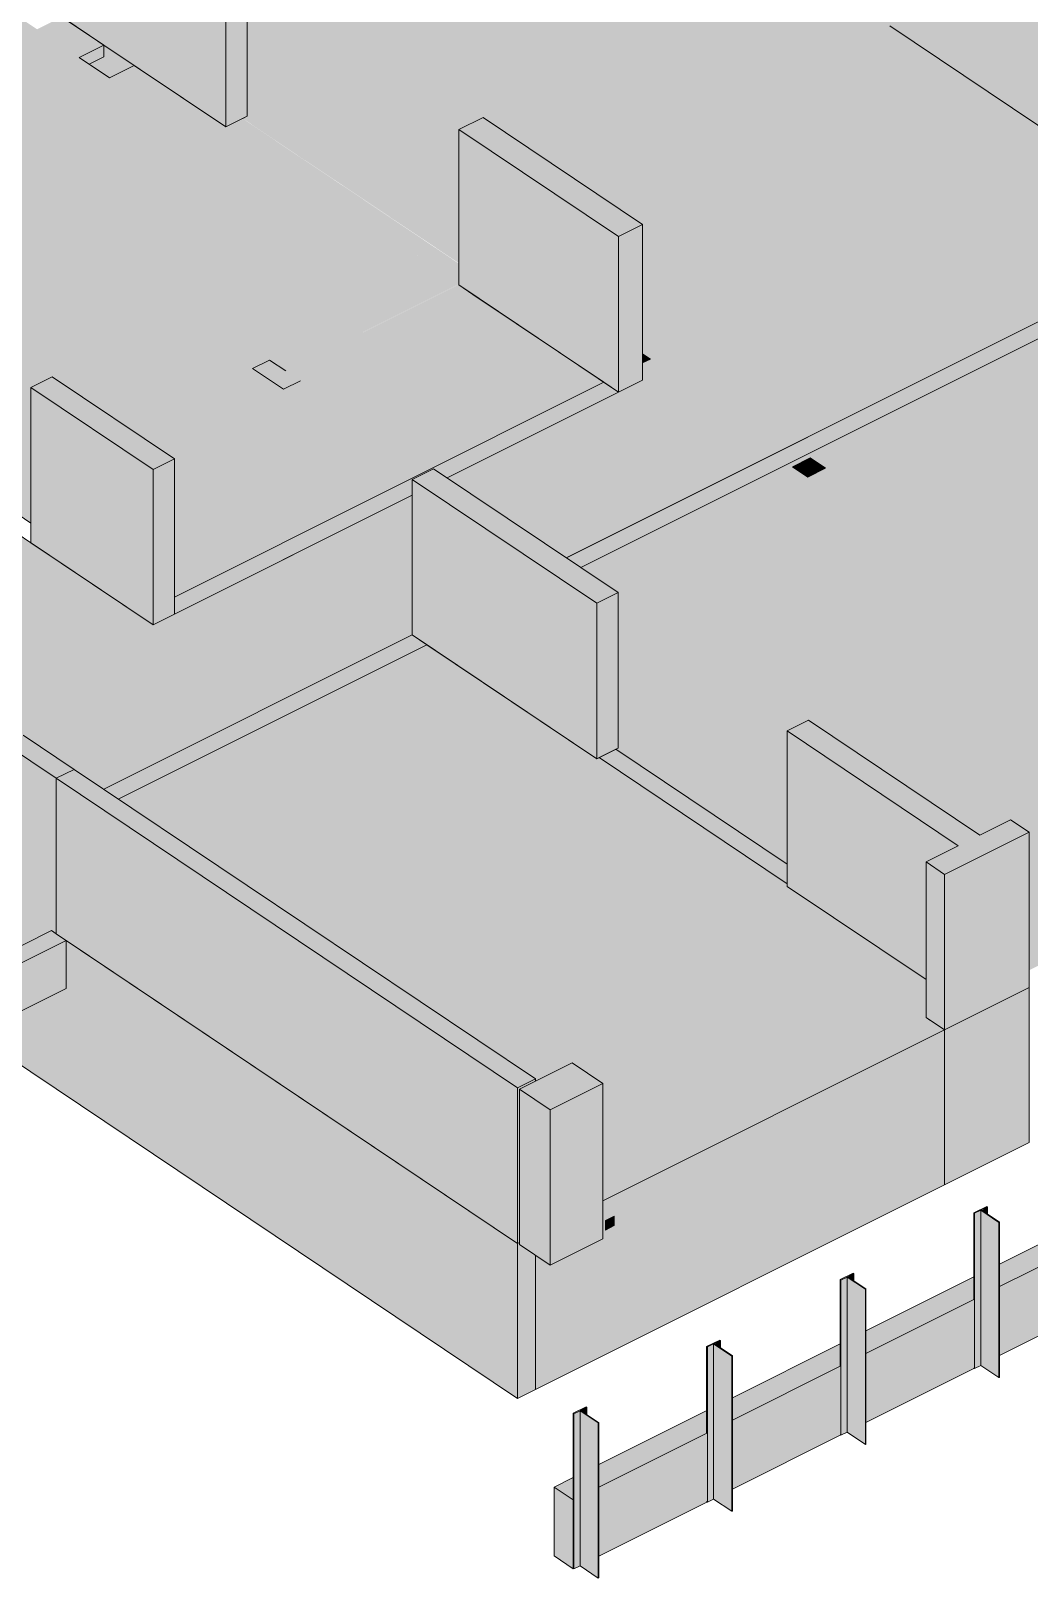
# Model space of a CAD drawing. Extents: x -2131 to 52870, y -3196 to 88043.
# Drawn here: x 15783 to 16631, y 63434 to 64750 of the extents above; entities that cross this region are included whole.
import ezdxf

# ---------------------------------------------------------------- set-up
doc = ezdxf.new("R2010")
doc.units = 0
for name, color, linetype, lineweight in [('A-FLOR', 7, 'Continuous', 25), ('S-BEAM', 7, 'Continuous', 25), ('S-COLS', 7, 'Continuous', 25), ('S-FNDN', 7, 'Continuous', 25)]:
    doc.layers.add(name, color=color, linetype=linetype, lineweight=lineweight)

# ---------------------------------------------------------------- blocks, each defined once
blk = doc.blocks.new('Estaca W Gerdau - W250X32_7-3763720-3D C 001 - VISTA 3D TERR')
at = {"layer": 'S-FNDN', "lineweight": 9, "true_color": 0xa4b9db}
for points in [[(-684.9, 63441.9), (-684.9, 63573.8), (-685.5, 63574.3), (-685.1, 63442.1)], [(-684.9, 63441.9), (-679.6, 63445), (-679.6, 63576.5), (-684.9, 63573.8), (-684.9, 63442.1)], [(-664.1, 63434.2), (-664.1, 63566.1), (-679.6, 63576.5), (-679.6, 63444.6), (-675.8, 63442.1)], [(-673.8, 63573.2), (-673.8, 63579.4), (-678.8, 63576.5)]]:
    blk.add_hatch(color=9, dxfattribs=at).paths.add_polyline_path(points, flags=0)
h = blk.add_hatch(color=9, dxfattribs=at)
h.paths.add_polyline_path([(-664.1, 63566.1), (-663.6, 63566.3), (-673.8, 63572.6)], flags=0)
h.paths.add_polyline_path([(-684.9, 63573.8), (-679.1, 63576.8), (-675.2, 63579.4), (-685.4, 63574.2)], flags=0)
h.paths.add_polyline_path([(-679.1, 63576.7), (-673.8, 63579.4), (-674.4, 63579.8), (-675.1, 63579.4)], flags=0)
at = {"layer": 'S-FNDN', "lineweight": 9}
for p, q in [((-685.5, 63574.3), (-674.4, 63579.8)), ((-684.9, 63573.8), (-685.5, 63574.3)), ((-685.5, 63574.3), (-685.5, 63500.9)), ((-679.6, 63576.5), (-684.9, 63573.8)), ((-684.9, 63573.8), (-684.9, 63441.9)), ((-664.1, 63566.1), (-679.6, 63576.5)), ((-679.6, 63576.5), (-679.6, 63444.6)), ((-673.8, 63579.4), (-679.1, 63576.7)), ((-679.1, 63576.7), (-663.6, 63566.3)), ((-674.4, 63579.8), (-673.8, 63579.4)), ((-673.8, 63579.4), (-673.8, 63573.2))]:
    blk.add_line(p, q, dxfattribs=at)
at = {"layer": 'S-FNDN', "lineweight": 18}
for p, q in [((-663.6, 63566.3), (-664.1, 63566.1)), ((-664.1, 63566.1), (-664.1, 63434.2)), ((-663.6, 63434.4), (-663.6, 63566.3)), ((-684.9, 63441.9), (-685.4, 63442.3)), ((-679.6, 63444.6), (-684.9, 63441.9)), ((-664.1, 63434.2), (-679.6, 63444.6)), ((-663.6, 63434.4), (-664.1, 63434.2))]:
    blk.add_line(p, q, dxfattribs=at)
blk = doc.blocks.new('Estaca W Gerdau - W250X32_7-V3-3D C 001 - VISTA 3D TERR')
at = {"layer": 'S-FNDN', "lineweight": 9, "true_color": 0xa4b9db}
h = blk.add_hatch(color=9, dxfattribs=at)
h.paths.add_polyline_path([(-550.6, 63622.9), (-550.1, 63623.2), (-560.3, 63629.5)], flags=0)
h.paths.add_polyline_path([(-571.4, 63630.7), (-565.6, 63633.6), (-561.7, 63636.2), (-572, 63631.1)], flags=0)
h.paths.add_polyline_path([(-565.6, 63633.6), (-560.3, 63636.2), (-560.9, 63636.6), (-561.5, 63636.2)], flags=0)
for points in [[(-560.3, 63630), (-560.3, 63636.2), (-565.3, 63633.3)], [(-571.4, 63498.8), (-571.4, 63630.7), (-572, 63631.1), (-571.7, 63499)], [(-571.4, 63498.8), (-566.1, 63501.8), (-566.1, 63633.3), (-571.4, 63630.7), (-571.4, 63499.1)], [(-550.6, 63491), (-550.6, 63622.9), (-566.1, 63633.3), (-566.1, 63501.4), (-564.9, 63500.6)]]:
    blk.add_hatch(color=9, dxfattribs=at).paths.add_polyline_path(points, flags=0)
at = {"layer": 'S-FNDN', "lineweight": 9}
for p, q in [((-572, 63631.1), (-560.9, 63636.6)), ((-560.3, 63636.2), (-565.6, 63633.6)), ((-560.9, 63636.6), (-560.3, 63636.2)), ((-560.3, 63636.2), (-560.3, 63630)), ((-571.4, 63630.7), (-572, 63631.1)), ((-572, 63631.1), (-572, 63557.4)), ((-566.1, 63633.3), (-571.4, 63630.7)), ((-571.4, 63630.7), (-571.4, 63498.8)), ((-550.6, 63622.9), (-566.1, 63633.3)), ((-566.1, 63633.3), (-566.1, 63501.4)), ((-565.6, 63633.6), (-550.1, 63623.2))]:
    blk.add_line(p, q, dxfattribs=at)
at = {"layer": 'S-FNDN', "lineweight": 18}
for p, q in [((-550.1, 63623.2), (-550.6, 63622.9)), ((-550.6, 63622.9), (-550.6, 63491)), ((-550.1, 63491.2), (-550.1, 63623.2)), ((-571.4, 63498.8), (-572, 63499.2)), ((-566.1, 63501.4), (-571.4, 63498.8)), ((-550.6, 63491), (-566.1, 63501.4)), ((-550.1, 63491.2), (-550.6, 63491))]:
    blk.add_line(p, q, dxfattribs=at)

msp = doc.modelspace()

# ---------------------------------------------------------------- hatches: boundary and pattern name
at = {"layer": 'A-FLOR', "true_color": 0xbfbfbf}
h = msp.add_hatch(color=9, dxfattribs=at)
h.paths.add_polyline_path([(15845.018, 64104.938), (16107.247, 64236.205), (16107.247, 64354.914), (15887.116, 64244.724), (15536.484, 64480.121), (15509.426, 64466.576), (15506.203, 64468.74), (15389.864, 64410.505), (15836.826, 64110.437)], flags=0)
h.paths.add_polyline_path([(17008.205, 64287.275), (17008.205, 64398.183), (17016.142, 64402.156), (16823.813, 64531.272), (16823.813, 64411.066), (16958.71, 64320.503)], flags=0)
h.paths.add_polyline_path([(16874.891, 64906.312), (16874.893, 64906.312), (16860.663, 64915.864)], flags=0)
h.paths.add_polyline_path([(16238.207, 64301.761), (16648.794, 64507.294), (16648.794, 64639.472), (16666.96, 64648.565), (16779.746, 64572.846), (16985.996, 64676.092), (16985.996, 64808.263), (17004.161, 64817.356), (17116.942, 64741.641), (17118.795, 64742.569), (17003.464, 64819.994), (16984.713, 64810.608), (16945.387, 64837.009), (16926.316, 64827.463), (16913.357, 64836.162), (16951.181, 64855.096), (16917.373, 64877.792), (16890.884, 64864.532), (16848.403, 64893.052), (16874.891, 64906.312), (16860.664, 64915.863), (16860.663, 64915.864), (16860.663, 64915.865), (16837.136, 64931.66), (16814.43, 64920.295), (16749.402, 64963.952), (16772.107, 64975.317), (16765.903, 64979.482), (16750.755, 64971.899), (16737.684, 64980.675), (16752.832, 64988.257), (16697.978, 65025.083), (16682.83, 65017.501), (16669.759, 65026.276), (16684.907, 65033.858), (16550.224, 65124.277), (16385.603, 65041.874), (16727.673, 64812.224), (16840.477, 64868.69), (16852.894, 64860.353), (16852.894, 64728.157), (16680.326, 64641.776), (16513.016, 64754.099), (16513.016, 64758.534), (16371.058, 64853.838), (16367.273, 64851.944), (16216.302, 64953.298), (16190.758, 64940.512), (16187.49, 64942.705), (15947.398, 64822.524), (15966.919, 64809.419), (15966.919, 64677.146), (15963.2, 64675.285), (16146.963, 64552.267), (16146.963, 64665.928), (16167.399, 64676.157), (16303.011, 64585.114), (16303.021, 64475.233), (16309.651, 64470.782), (16303.011, 64467.458), (16303.011, 64452.906), (16136.915, 64369.764), (16191.73, 64332.964)], flags=0)
for points in [[(15657.093, 64520.447), (15950.194, 64667.163), (15870.899, 64720.398), (15849.886, 64709.88), (15824.219, 64727.111), (15845.232, 64737.63), (15809.353, 64761.717), (15788.34, 64751.199), (15771.488, 64762.512), (15792.501, 64773.03), (15653.041, 64866.657), (15359.939, 64719.941), (15407.407, 64688.074), (15407.407, 64698.973), (15451.117, 64720.852), (15466.802, 64710.322), (15466.802, 64680.386), (15554.649, 64621.41), (15554.649, 64589.223), (15654.091, 64522.463)], [(15832.563, 64721.51), (15845.232, 64727.852), (15845.232, 64737.63), (15824.219, 64727.111)], [(15999.728, 64460.651), (16146.963, 64534.412), (16146.963, 64535.062), (15962.612, 64658.827), (15814.771, 64584.823), (15997.765, 64461.969)], [(16303.011, 64467.458), (16309.651, 64470.782), (16303.011, 64475.24), (16303.011, 64470.782)], [(16441.425, 64371.59), (16445.437, 64373.598), (16445.437, 64386.636), (16430.553, 64378.888), (16437.759, 64374.05)], [(16447.384, 64372.292), (16458.508, 64377.86), (16445.437, 64386.413), (16445.609, 64373.483)], [(16269.265, 63769.62), (16547.147, 63908.717), (16543.91, 63910.89), (16543.91, 63943.044), (16425.855, 64022.3), (16425.855, 64024.518), (16265.992, 64131.841), (16264.1, 64130.894), (16119.665, 64227.861), (15857.438, 64096.6), (16211.97, 63858.584), (16211.97, 63856.669), (16243.123, 63872.263), (16269.265, 63854.712), (16269.265, 63770.388)]]:
    msp.add_hatch(color=9, dxfattribs=at).paths.add_polyline_path(points, flags=0)
h = msp.add_hatch(color=9, dxfattribs=at)
h.paths.add_polyline_path([(15905.281, 64268.369), (16270.168, 64451.018), (16158.852, 64525.751), (15997.765, 64445.116), (15800.39, 64577.624), (15655.13, 64504.912), (15554.649, 64572.37), (15554.649, 64489.214), (15550.865, 64487.319), (15783.201, 64331.34), (15783.201, 64446.683), (15801.366, 64455.776), (15905.281, 64386.013), (15905.281, 64279.78)], flags=0)
h.paths.add_polyline_path([(15407.407, 64591.613), (15407.407, 64671.221), (15345.559, 64712.743), (15277.629, 64678.74), (15390.756, 64602.792)], flags=0)
h = msp.add_hatch(color=9, dxfattribs=at)
h.paths.add_polyline_path([(16631.468, 63950.925), (17090.603, 64180.751), (17087.335, 64182.986), (17087.335, 64212.864), (17008.205, 64265.987), (17008.205, 64270.429), (16809.432, 64403.867), (16805.647, 64401.973), (16661.212, 64498.94), (16250.633, 64293.419), (16282.265, 64272.183), (16282.265, 64139.987), (16280.373, 64139.04), (16425.855, 64041.596), (16425.855, 64154.496), (16444.02, 64163.589), (16589.512, 64065.912), (16615.814, 64079.078), (16631.468, 64068.569), (16631.468, 63954.582)], flags=0)
h.paths.add_polyline_path([(16443.371, 64370.283), (16430.3, 64379.058), (16445.629, 64386.507), (16458.508, 64377.86), (16444.02, 64370.608)], flags=0)
at = {"layer": 'S-BEAM', "true_color": 0xbfbfbf}
for points in [[(16146.963, 64535.062), (16146.963, 64551.915), (15963.047, 64675.285), (15948.754, 64668.13), (16137.376, 64541.499)], [(15669.51, 64512.111), (15962.612, 64658.827), (15950.194, 64667.163), (15657.093, 64520.447), (15659.374, 64518.916)], [(15971.623, 64462.667), (15986.003, 64469.865), (15814.771, 64584.823), (15800.39, 64577.624), (15962.612, 64468.716)], [(16012.145, 64452.315), (16158.852, 64525.751), (16146.963, 64533.732), (16146.963, 64534.352), (15999.728, 64460.651), (16008.071, 64455.05)], [(16250.633, 64293.419), (16661.212, 64498.94), (16648.794, 64507.276), (16238.216, 64301.756), (16247.941, 64295.226)], [(15905.281, 64253.817), (16107.247, 64354.914), (16107.247, 64368.393), (16125.412, 64377.486), (16136.915, 64369.764), (16282.575, 64442.688), (16270.168, 64451.018), (15905.281, 64268.369)], [(16443.371, 64370.283), (16447.384, 64372.292), (16445.437, 64373.598), (16441.425, 64371.59)], [(15857.438, 64096.6), (16119.665, 64227.861), (16107.247, 64236.198), (15845.02, 64104.936), (15854.752, 64098.403)], [(15804.733, 63982.047), (15804.733, 64114.243), (15761.553, 64143.232), (15761.553, 64011.036), (15802.131, 63983.794)], [(16425.855, 64024.518), (16425.855, 64041.371), (16280.373, 64139.04), (16265.992, 64131.841), (16417.713, 64029.984)], [(15692.108, 63915.738), (15813.209, 63976.357), (15800.791, 63984.694), (15679.69, 63924.075), (15691.861, 63915.904)], [(15705.178, 63881.539), (15813.209, 63935.616), (15813.209, 63976.357), (15692.108, 63915.738), (15705.178, 63906.964), (15705.178, 63884.232)], [(16269.265, 63755.068), (16559.564, 63900.381), (16547.147, 63908.717), (16269.265, 63769.62)], [(16278.954, 63733.843), (16278.954, 63741.992), (16272.361, 63738.27), (16277.641, 63734.725)], [(16271.386, 63730.055), (16278.954, 63733.843), (16272.001, 63738.511), (16271.386, 63737.719), (16271.386, 63732.909)], [(16244.098, 63442.065), (16244.098, 63500.635), (16227.759, 63511.604), (16227.759, 63453.034)]]:
    msp.add_hatch(color=9, dxfattribs=at).paths.add_polyline_path(points, flags=0)
h = msp.add_hatch(color=9, dxfattribs=at)
h.paths.add_polyline_path([(16244.098, 63500.635), (16243.97, 63500.916), (16243.97, 63519.719), (16227.759, 63511.604)], flags=0)
h.paths.add_polyline_path([(16265.825, 63511.511), (16357.502, 63557.746), (16357.502, 63576.549), (16265.825, 63530.659)], flags=0)
h.paths.add_polyline_path([(16379.357, 63568.341), (16471.034, 63614.576), (16471.034, 63633.379), (16379.357, 63587.489)], flags=0)
h.paths.add_polyline_path([(16492.889, 63625.171), (16584.566, 63671.406), (16584.566, 63690.209), (16492.889, 63644.319)], flags=0)
h.paths.add_polyline_path([(16606.421, 63682.001), (16698.098, 63728.236), (16698.098, 63747.039), (16606.421, 63701.149), (16606.421, 63697.579)], flags=0)
h.paths.add_polyline_path([(16719.953, 63738.831), (16811.63, 63785.066), (16811.63, 63803.869), (16719.953, 63757.979)], flags=0)
h.paths.add_polyline_path([(16833.485, 63795.661), (16925.162, 63841.896), (16925.162, 63860.699), (16833.485, 63814.809)], flags=0)
h.paths.add_polyline_path([(16947.017, 63852.491), (17038.694, 63898.725), (17038.694, 63917.529), (16947.017, 63871.638)], flags=0)
h.paths.add_polyline_path([(17060.549, 63909.321), (17152.225, 63955.555), (17152.225, 63974.358), (17060.549, 63928.468)], flags=0)
h.paths.add_polyline_path([(17174.081, 63966.151), (17265.757, 64012.385), (17265.757, 64031.188), (17174.081, 63985.298)], flags=0)
h.paths.add_polyline_path([(17287.613, 64022.981), (17379.289, 64069.215), (17379.289, 64088.018), (17287.613, 64042.128)], flags=0)
h.paths.add_polyline_path([(17401.145, 64079.81), (17492.821, 64126.045), (17492.821, 64144.848), (17401.145, 64098.958)], flags=0)
h.paths.add_polyline_path([(17514.676, 64136.64), (17606.353, 64182.875), (17606.353, 64201.678), (17514.676, 64155.788)], flags=0)
h.paths.add_polyline_path([(17628.208, 64193.47), (17719.885, 64239.705), (17719.885, 64258.508), (17628.208, 64212.618)], flags=0)
h.paths.add_polyline_path([(17741.74, 64250.3), (17833.417, 64296.535), (17833.417, 64309.68), (17828.589, 64312.921), (17741.74, 64269.448)], flags=0)
h = msp.add_hatch(color=9, dxfattribs=at)
h.paths.add_polyline_path([(16244.098, 63442.065), (16244.264, 63442.149), (16244.098, 63500.635)], flags=0)
h.paths.add_polyline_path([(16265.825, 63452.941), (16357.796, 63498.979), (16357.796, 63557.548), (16265.825, 63511.511)], flags=0)
h.paths.add_polyline_path([(16379.357, 63509.771), (16471.328, 63555.809), (16471.328, 63614.378), (16379.357, 63568.341)], flags=0)
h.paths.add_polyline_path([(16492.889, 63566.601), (16584.86, 63612.638), (16584.86, 63671.208), (16492.889, 63625.171)], flags=0)
h.paths.add_polyline_path([(16606.421, 63623.431), (16698.392, 63669.468), (16698.392, 63728.038), (16606.421, 63682.001)], flags=0)
h.paths.add_polyline_path([(16719.953, 63680.261), (16811.924, 63726.298), (16811.924, 63784.868), (16719.953, 63738.831), (16719.953, 63697.579)], flags=0)
h.paths.add_polyline_path([(16833.485, 63737.091), (16925.456, 63783.128), (16925.456, 63841.698), (16833.485, 63795.661)], flags=0)
h.paths.add_polyline_path([(16947.017, 63793.921), (17038.988, 63839.958), (17038.988, 63898.528), (16947.017, 63852.491)], flags=0)
h.paths.add_polyline_path([(17060.549, 63850.751), (17152.52, 63896.788), (17152.52, 63955.358), (17060.549, 63909.321)], flags=0)
h.paths.add_polyline_path([(17174.081, 63907.581), (17266.052, 63953.618), (17266.052, 64012.188), (17174.081, 63966.151)], flags=0)
h.paths.add_polyline_path([(17287.613, 63964.411), (17379.583, 64010.448), (17379.583, 64069.018), (17287.613, 64022.981), (17287.613, 63988.679)], flags=0)
h.paths.add_polyline_path([(17401.145, 64021.241), (17493.115, 64067.278), (17493.115, 64125.848), (17401.145, 64079.81)], flags=0)
h.paths.add_polyline_path([(17514.676, 64078.071), (17606.647, 64124.108), (17606.647, 64182.678), (17514.676, 64136.64)], flags=0)
h.paths.add_polyline_path([(17628.208, 64134.901), (17720.179, 64180.938), (17720.179, 64239.508), (17628.208, 64193.47)], flags=0)
h.paths.add_polyline_path([(17741.74, 64191.73), (17833.711, 64237.768), (17833.711, 64296.338), (17741.74, 64250.3)], flags=0)
at = {"layer": 'S-BEAM', "lineweight": 9, "true_color": 0x80ff00}
h = msp.add_hatch(color=70, dxfattribs=at)
h.paths.add_polyline_path([(15804.733, 64114.243), (15819.871, 64121.821), (15776.691, 64150.809), (15761.553, 64143.232), (15800.791, 64116.89)], flags=0)
h.paths.add_polyline_path([(15660.265, 64211.232), (15675.402, 64218.809), (15632.288, 64247.754), (15617.151, 64240.177), (15648.978, 64218.809)], flags=0)
at = {"layer": 'S-BEAM', "true_color": 0xbfbfbf}
h = msp.add_hatch(color=9, dxfattribs=at)
h.paths.add_polyline_path([(15804.733, 63850.143), (15804.733, 63931.373), (15761.553, 63909.759), (15761.553, 63879.131), (15767.712, 63874.997)], flags=0)
h.paths.add_polyline_path([(15761.553, 63965.053), (15800.791, 63984.694), (15761.553, 64011.036), (15761.553, 63976.357)], flags=0)
h = msp.add_hatch(color=9, dxfattribs=at)
h.paths.add_polyline_path([(16211.971, 63594.484), (16559.564, 63768.476), (16559.564, 63900.381), (16269.265, 63755.068), (16269.265, 63722.516), (16224.609, 63700.163), (16211.971, 63708.648), (16211.971, 63697.579)], flags=0)
h.paths.add_polyline_path([(16271.386, 63730.055), (16271.386, 63738.203), (16278.954, 63741.992), (16278.954, 63733.843)], flags=0)
at = {"layer": 'S-COLS', "true_color": 0xc0c0c0}
for points in [[(15948.754, 64668.13), (15948.754, 64800.326), (15804.012, 64897.499), (15804.012, 64765.303), (15935.21, 64677.223)], [(16680.326, 64641.776), (16680.326, 64773.972), (16513.016, 64886.295), (16513.016, 64754.099), (16670.213, 64648.565)], [(15948.754, 64668.13), (15966.919, 64677.223), (15966.919, 64809.419), (15948.754, 64800.326), (15948.754, 64675.285)], [(16282.575, 64442.688), (16282.575, 64574.884), (16146.963, 64665.928), (16146.963, 64533.732), (16278.959, 64445.116)], [(16282.575, 64442.688), (16303.011, 64452.918), (16303.011, 64585.114), (16282.575, 64574.884), (16282.575, 64451.018)], [(15997.765, 64445.116), (16012.145, 64452.315), (15986.003, 64469.865), (15971.623, 64462.667), (15989.925, 64450.38)], [(15887.116, 64244.724), (15887.116, 64376.92), (15783.201, 64446.683), (15783.201, 64314.488), (15875.719, 64252.375)], [(15887.116, 64244.724), (15905.281, 64253.817), (15905.281, 64386.013), (15887.116, 64376.644), (15887.116, 64252.375)], [(16264.1, 64130.894), (16264.1, 64263.09), (16107.247, 64368.393), (16107.247, 64236.198), (16259.132, 64134.23)], [(16264.1, 64130.894), (16282.265, 64139.987), (16282.265, 64272.183), (16264.1, 64263.09), (16264.1, 64131.841)], [(16543.91, 63943.044), (16543.91, 64043.086), (16571.347, 64056.82), (16425.855, 64154.496), (16425.855, 64022.3), (16538.193, 63946.882)], [(16196.833, 63718.811), (16196.833, 63851.007), (15804.733, 64114.243), (15804.733, 63982.047), (16173.129, 63734.725)], [(16559.564, 63900.381), (16571.347, 63906.279), (16631.468, 63936.373), (16631.468, 64068.569), (16559.564, 64032.577), (16559.564, 63910.89)], [(16559.564, 63900.381), (16559.564, 64032.577), (16543.91, 64043.086), (16543.91, 63910.89), (16547.147, 63908.717)], [(16196.833, 63586.906), (16196.833, 63718.811), (15813.209, 63976.357), (15813.209, 63935.616), (15804.733, 63931.373), (15804.733, 63850.143), (16031.982, 63697.579)], [(16559.564, 63768.476), (16631.468, 63804.469), (16631.468, 63936.373), (16559.564, 63900.381), (16559.564, 63792.719)], [(16196.833, 63718.811), (16198.467, 63719.629), (16198.467, 63849.91), (16211.97, 63856.669), (16211.97, 63858.584), (16196.833, 63851.007), (16196.833, 63724.947)], [(16196.833, 63586.906), (16211.97, 63594.484), (16211.97, 63708.648), (16198.467, 63717.714), (16198.467, 63719.629), (16196.833, 63718.811), (16196.833, 63594.484)]]:
    msp.add_hatch(color=9, dxfattribs=at).paths.add_polyline_path(points, flags=0)
h = msp.add_hatch(color=9, dxfattribs=at)
h.paths.add_polyline_path([(15849.886, 64709.88), (15870.899, 64720.398), (15845.232, 64737.63), (15845.232, 64727.852), (15832.563, 64721.51), (15840.128, 64716.43)], flags=0)
h.paths.add_polyline_path([(15804.012, 64759.043), (15809.353, 64761.717), (15804.012, 64765.303), (15804.012, 64761.717)], flags=0)
at = {"layer": 'S-COLS', "lineweight": 9, "true_color": 0x8080ff}
for points in [[(16282.575, 64574.884), (16303.011, 64585.114), (16167.399, 64676.157), (16146.963, 64665.928), (16252.009, 64595.405)], [(15887.116, 64376.92), (15905.281, 64386.013), (15801.366, 64455.776), (15783.201, 64446.683), (15875.887, 64384.458)], [(16264.1, 64263.09), (16282.265, 64272.183), (16125.412, 64377.486), (16107.247, 64368.393), (16261.641, 64264.741)], [(16559.564, 64032.577), (16631.468, 64068.569), (16615.814, 64079.078), (16589.512, 64065.912), (16443.767, 64163.462), (16425.855, 64154.496), (16571.347, 64056.82), (16543.91, 64043.086)], [(16196.833, 63851.007), (16211.97, 63858.584), (15819.871, 64121.821), (15804.733, 64114.243), (15991.765, 63988.679)], [(16224.609, 63832.359), (16269.265, 63854.712), (16243.123, 63872.263), (16198.467, 63849.91), (16211.97, 63840.844)]]:
    msp.add_hatch(color=171, dxfattribs=at).paths.add_polyline_path(points, flags=0)
at = {"layer": 'S-COLS', "true_color": 0x60952b}
for points in [[(16224.609, 63700.163), (16224.609, 63832.359), (16198.467, 63849.91), (16198.467, 63717.714), (16211.971, 63708.648)], [(16224.609, 63700.163), (16269.265, 63722.516), (16269.265, 63854.712), (16224.609, 63832.359), (16224.609, 63718.811)]]:
    msp.add_hatch(color=77, dxfattribs=at).paths.add_polyline_path(points, flags=0)

# ---------------------------------------------------------------- linework, layer by layer
at = {"layer": 'A-FLOR', "lineweight": 9}
for p, q in [((15845.232, 64737.63), (15809.353, 64761.717)), ((16680.326, 64641.776), (16513.016, 64754.099)), ((15824.219, 64727.111), (15845.232, 64737.63)), ((15849.886, 64709.88), (15824.219, 64727.111)), ((15845.232, 64727.852), (15832.563, 64721.51)), ((15845.232, 64737.63), (15845.232, 64727.852)), ((15870.899, 64720.398), (15849.886, 64709.88)), ((15948.754, 64668.13), (15870.899, 64720.398)), ((15966.984, 64677.179), (15963.2, 64675.285)), ((15966.919, 64677.223), (15966.984, 64677.179)), ((16270.168, 64451.018), (16158.852, 64525.751)), ((16238.207, 64301.761), (16648.779, 64507.287)), ((16661.212, 64498.94), (16250.633, 64293.419)), ((15887.116, 64244.724), (15536.484, 64480.121)), ((15550.865, 64487.319), (15783.201, 64331.34)), ((15986.003, 64469.865), (15999.728, 64460.651)), ((16303.011, 64475.24), (16309.651, 64470.782)), ((16309.651, 64470.782), (16303.011, 64467.458)), ((15905.281, 64268.369), (16270.168, 64451.018)), ((15997.765, 64445.116), (15971.623, 64462.667)), ((16012.145, 64452.315), (15997.765, 64445.116)), ((16303.021, 64452.911), (16136.915, 64369.764)), ((16430.3, 64379.058), (16445.437, 64386.636)), ((16445.437, 64386.636), (16458.508, 64377.86)), ((16445.437, 64373.598), (16445.437, 64386.636)), ((16443.371, 64370.283), (16430.3, 64379.058)), ((16445.437, 64373.598), (16441.425, 64371.59)), ((16458.508, 64377.86), (16443.371, 64370.283)), ((16447.384, 64372.292), (16445.437, 64373.598)), ((16107.247, 64354.914), (15887.116, 64244.724)), ((15845.018, 64104.938), (16107.241, 64236.202)), ((16119.665, 64227.861), (15857.438, 64096.6)), ((16264.1, 64130.894), (16119.665, 64227.861)), ((16282.265, 64139.987), (16280.373, 64139.04)), ((16280.373, 64139.04), (16425.855, 64041.371)), ((16265.992, 64131.841), (16264.1, 64130.894)), ((16425.855, 64024.518), (16265.992, 64131.841)), ((16543.91, 63943.044), (16425.855, 64022.3)), ((16547.147, 63908.717), (16543.91, 63910.89))]:
    msp.add_line(p, q, dxfattribs=at)
at = {"layer": 'S-BEAM', "lineweight": 9}
for p, q in [((15963.135, 64675.329), (15963.2, 64675.285)), ((16158.852, 64525.751), (16146.963, 64533.732)), ((16648.794, 64507.276), (16238.216, 64301.756)), ((16250.633, 64293.419), (16661.212, 64498.94)), ((15783.201, 64331.34), (15550.865, 64487.319)), ((15971.623, 64462.667), (15986.003, 64469.865)), ((16270.168, 64451.018), (15905.281, 64268.369)), ((16282.575, 64442.688), (16270.168, 64451.018)), ((16136.915, 64369.764), (16282.586, 64442.682)), ((15905.281, 64253.817), (16107.247, 64354.914)), ((16107.247, 64236.198), (15845.02, 64104.936)), ((15857.438, 64096.6), (16119.665, 64227.861)), ((16107.247, 64236.198), (16119.665, 64227.861)), ((16280.373, 64139.04), (16265.992, 64131.841)), ((16425.855, 64041.371), (16280.373, 64139.04)), ((16265.992, 64131.841), (16425.855, 64024.518)), ((15804.733, 64114.243), (15804.733, 63982.047)), ((15800.791, 63984.694), (15679.69, 63924.075)), ((15804.733, 63982.047), (15800.791, 63984.694)), ((15813.209, 63976.357), (15804.733, 63982.047)), ((15692.108, 63915.738), (15813.209, 63976.357)), ((15813.209, 63935.616), (15813.209, 63976.357)), ((15705.178, 63881.539), (15813.209, 63935.616)), ((16559.564, 63900.381), (16269.265, 63755.068)), ((16559.564, 63768.476), (16559.564, 63900.381)), ((16271.386, 63738.203), (16278.954, 63741.992)), ((16278.954, 63741.992), (16278.954, 63733.843)), ((16606.421, 63701.149), (16698.098, 63747.039)), ((16271.386, 63730.055), (16271.386, 63738.203)), ((16278.954, 63733.843), (16271.386, 63730.055)), ((16278.954, 63733.843), (16272.001, 63738.511)), ((16698.695, 63728.19), (16606.421, 63682.001)), ((16211.971, 63594.484), (16211.971, 63708.648)), ((16492.889, 63644.319), (16584.566, 63690.209)), ((16585.163, 63671.36), (16492.889, 63625.171)), ((16379.357, 63587.489), (16471.034, 63633.379)), ((16471.631, 63614.53), (16379.357, 63568.341)), ((16265.825, 63530.659), (16357.502, 63576.549)), ((16358.099, 63557.7), (16265.825, 63511.511)), ((16227.759, 63511.604), (16243.97, 63519.719)), ((16227.759, 63453.034), (16227.759, 63511.604)), ((16244.098, 63500.635), (16227.759, 63511.604)), ((16244.098, 63500.635), (16244.098, 63442.065))]:
    msp.add_line(p, q, dxfattribs=at)
at = {"layer": 'S-BEAM', "lineweight": 18}
for p, q in [((15819.871, 64121.821), (15776.691, 64150.809)), ((15761.553, 64143.232), (15804.733, 64114.243)), ((15804.733, 64114.243), (15819.871, 64121.821)), ((15804.733, 63850.143), (15761.553, 63879.131)), ((16559.564, 63768.476), (16211.971, 63594.484)), ((16698.695, 63669.62), (16606.421, 63623.431)), ((16585.163, 63612.79), (16492.889, 63566.601)), ((16471.631, 63555.96), (16379.357, 63509.771)), ((16358.099, 63499.13), (16265.825, 63452.941)), ((16244.098, 63442.065), (16227.759, 63453.034))]:
    msp.add_line(p, q, dxfattribs=at)
at = {"layer": 'S-COLS', "lineweight": 9}
for p, q in [((15966.919, 64809.419), (15966.919, 64677.223)), ((15948.754, 64800.326), (15948.754, 64668.13)), ((15948.754, 64668.13), (15804.012, 64765.303)), ((15948.754, 64668.13), (15804.012, 64765.303)), ((16680.326, 64641.776), (16513.016, 64754.099)), ((16680.326, 64641.776), (16513.016, 64754.099)), ((15966.919, 64677.223), (15948.754, 64668.13)), ((15966.919, 64677.223), (15963.135, 64675.329)), ((16146.963, 64665.928), (16146.963, 64533.732)), ((16303.011, 64585.114), (16303.011, 64452.918)), ((16282.575, 64574.884), (16282.575, 64442.688)), ((16158.852, 64525.751), (16146.963, 64533.732)), ((16282.575, 64442.688), (16146.963, 64533.732)), ((16270.168, 64451.018), (16158.852, 64525.751)), ((15971.623, 64462.667), (15986.003, 64469.865)), ((15986.003, 64469.865), (15999.728, 64460.651)), ((15997.765, 64445.116), (15971.623, 64462.667)), ((16012.145, 64452.315), (15997.765, 64445.116)), ((16282.575, 64442.688), (16270.168, 64451.018)), ((16303.011, 64452.918), (16282.575, 64442.688)), ((16303.011, 64452.918), (16282.575, 64442.688)), ((15783.201, 64446.683), (15783.201, 64314.488)), ((15905.281, 64386.013), (15905.281, 64253.817)), ((15887.116, 64376.92), (15887.116, 64244.724)), ((16107.247, 64368.393), (16107.247, 64236.198)), ((15887.116, 64244.724), (15783.201, 64314.488)), ((15887.116, 64244.724), (15783.201, 64314.488)), ((16282.265, 64272.183), (16282.265, 64139.987)), ((15905.281, 64253.817), (15887.116, 64244.724)), ((15905.281, 64253.817), (15887.116, 64244.724)), ((16264.1, 64263.09), (16264.1, 64130.894)), ((16119.665, 64227.861), (16107.247, 64236.198)), ((16264.1, 64130.894), (16107.247, 64236.198)), ((16264.1, 64130.894), (16119.665, 64227.861)), ((16425.855, 64154.496), (16425.855, 64022.3)), ((16282.265, 64139.987), (16264.1, 64130.894)), ((16280.373, 64139.04), (16265.992, 64131.841)), ((16282.265, 64139.987), (16280.373, 64139.04)), ((16265.992, 64131.841), (16264.1, 64130.894)), ((15804.733, 64114.243), (15804.733, 63982.047)), ((16631.468, 63936.373), (16631.468, 64068.569)), ((16543.91, 64043.086), (16543.91, 63910.89)), ((16559.564, 64032.577), (16559.564, 63900.381)), ((16543.91, 63943.044), (16425.855, 64022.3)), ((16543.91, 63943.044), (16425.855, 64022.3)), ((15813.209, 63976.357), (15804.733, 63982.047)), ((16196.833, 63718.811), (15804.733, 63982.047)), ((16196.833, 63718.811), (15813.209, 63976.357)), ((16631.468, 63936.373), (16559.564, 63900.381)), ((16631.468, 63936.373), (16559.564, 63900.381)), ((16631.468, 63804.469), (16631.468, 63936.373)), ((16547.147, 63908.717), (16543.91, 63910.89)), ((16559.564, 63900.381), (16543.91, 63910.89)), ((16559.564, 63900.381), (16559.564, 63768.476)), ((16211.97, 63858.584), (16211.97, 63856.669)), ((16196.833, 63851.007), (16196.833, 63718.811)), ((16198.467, 63849.91), (16198.467, 63717.714)), ((16269.265, 63854.712), (16269.265, 63722.516)), ((16224.609, 63832.359), (16224.609, 63700.163)), ((16198.467, 63719.629), (16196.833, 63718.811)), ((16198.467, 63719.629), (16196.833, 63718.811)), ((16196.833, 63718.811), (16196.833, 63586.906)), ((16224.609, 63700.163), (16198.467, 63717.714)), ((16269.265, 63722.516), (16224.609, 63700.163)), ((16211.97, 63708.648), (16211.97, 63594.484))]:
    msp.add_line(p, q, dxfattribs=at)
at = {"layer": 'S-COLS', "lineweight": 18}
for p, q in [((16167.399, 64676.157), (16146.963, 64665.928)), ((16303.011, 64585.114), (16167.399, 64676.157)), ((16146.963, 64665.928), (16282.575, 64574.884)), ((16282.575, 64574.884), (16303.011, 64585.114)), ((15801.366, 64455.776), (15783.201, 64446.683)), ((15905.281, 64386.013), (15801.366, 64455.776)), ((15783.201, 64446.683), (15887.116, 64376.92)), ((15887.116, 64376.92), (15905.281, 64386.013)), ((16125.412, 64377.486), (16107.247, 64368.393)), ((16282.265, 64272.183), (16125.412, 64377.486)), ((16107.247, 64368.393), (16264.1, 64263.09)), ((16264.1, 64263.09), (16282.265, 64272.183)), ((16444.02, 64163.589), (16425.855, 64154.496)), ((16589.512, 64065.912), (16444.02, 64163.589)), ((16425.855, 64154.496), (16571.347, 64056.82)), ((15819.871, 64121.821), (15804.733, 64114.243)), ((16211.97, 63858.584), (15819.871, 64121.821)), ((15804.733, 64114.243), (16196.833, 63851.007)), ((16615.814, 64079.078), (16589.512, 64065.912)), ((16631.468, 64068.569), (16615.814, 64079.078)), ((16571.347, 64056.82), (16543.91, 64043.086)), ((16559.564, 64032.577), (16631.468, 64068.569)), ((16543.91, 64043.086), (16559.564, 64032.577)), ((16243.123, 63872.263), (16198.467, 63849.91)), ((16269.265, 63854.712), (16243.123, 63872.263)), ((16196.833, 63851.007), (16211.97, 63858.584)), ((16196.833, 63586.906), (15804.733, 63850.143)), ((16198.467, 63849.91), (16224.609, 63832.359)), ((16224.609, 63832.359), (16269.265, 63854.712)), ((16631.468, 63804.469), (16559.564, 63768.476)), ((16211.97, 63594.484), (16196.833, 63586.906))]:
    msp.add_line(p, q, dxfattribs=at)

# ---------------------------------------------------------------- block references
at = {"layer": 'S-FNDN', "lineweight": 9}
for name, p in [('Estaca W Gerdau - W250X32_7-V3-3D C 001 - VISTA 3D TERR', (17156.519, 113.66)), ('Estaca W Gerdau - W250X32_7-V3-3D C 001 - VISTA 3D TERR', (17042.987, 56.83)), ('Estaca W Gerdau - W250X32_7-V3-3D C 001 - VISTA 3D TERR', (16929.455, 0)), ('Estaca W Gerdau - W250X32_7-3763720-3D C 001 - VISTA 3D TERR', (16929.455, 0))]:
    msp.add_blockref(name, p, dxfattribs=at)

doc.saveas('drawing.dxf')
